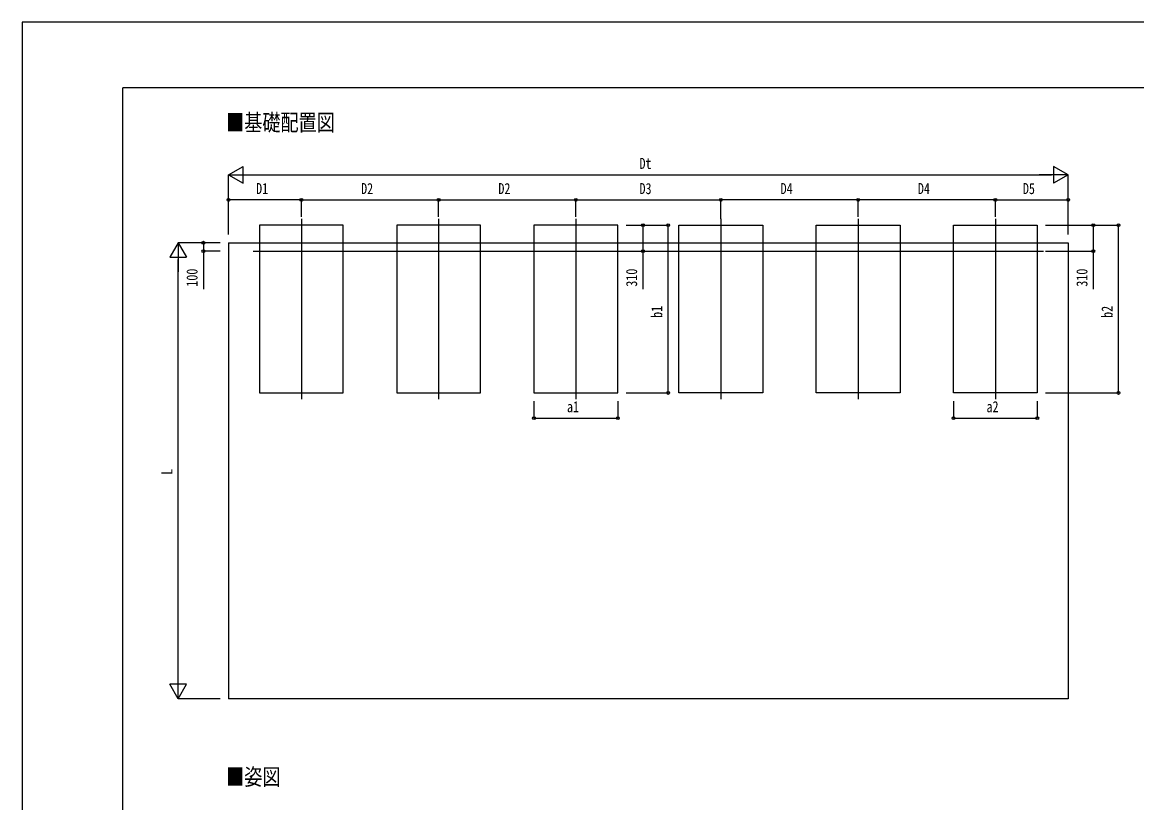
# Model space of a CAD drawing. Units: millimetres, scale not verified. Extents: x -16820 to 16820, y -11880 to 11880.
# Drawn here: x -16820 to -3529, y 2579 to 11880 of the extents above; entities that cross this region are included whole.
import ezdxf
from ezdxf.enums import TextEntityAlignment as Align

# ---------------------------------------------------------------- set-up
doc = ezdxf.new("R2010")
doc.units = ezdxf.units.MM
doc.header["$LTSCALE"] = 50
for name, color, linetype in [('0-2_USER1', 3, 'Continuous'), ('0-3_YKK_12', 2, 'Continuous'), ('0-5_YKK_A1', 4, 'Continuous'), ('0-6_YKK_D', 6, 'Continuous'), ('0-7_YKK_ZWAK', 7, 'Continuous')]:
    doc.layers.add(name, color=color, linetype=linetype)
doc.styles.add('ＭＳ ゴシック', font='')
doc.styles.get('ＭＳ ゴシック').set_extended_font_data('MS Gothic')

msp = doc.modelspace()

# ---------------------------------------------------------------- linework, layer by layer
at = {"layer": '0-3_YKK_12'}
for p, q in [((-13491.92, 9538), (-13491.92, 7388)), ((-11854.92, 9538), (-11854.92, 7388)), ((-10217.92, 9538), (-10217.92, 7388)), ((-8488.92, 9538), (-8488.92, 7388)), ((-6851.92, 9538), (-6851.92, 7388)), ((-5214.92, 9538), (-5214.92, 7388)), ((-14066.92, 9153), (-4639.92, 9153))]:
    msp.add_line(p, q, dxfattribs=at)
at = {"layer": '0-5_YKK_A1'}
for p, q in [((-14359.92, 9253), (-4346.92, 9253)), ((-14359.92, 9253), (-14359.92, 3818)), ((-4346.92, 9253), (-4346.92, 3818)), ((-4345.92, 3818), (-14358.92, 3818))]:
    msp.add_line(p, q, dxfattribs=at)
for points in [[(-13991.92, 7463), (-12991.92, 7463), (-12991.92, 9463), (-13991.92, 9463)], [(-12354.92, 7463), (-11354.92, 7463), (-11354.92, 9463), (-12354.92, 9463)], [(-10717.92, 7463), (-9717.92, 7463), (-9717.92, 9463), (-10717.92, 9463)], [(-7988.92, 7463), (-8988.92, 7463), (-8988.92, 9463), (-7988.92, 9463)], [(-6351.92, 7463), (-7351.92, 7463), (-7351.92, 9463), (-6351.92, 9463)], [(-4714.92, 7463), (-5714.92, 7463), (-5714.92, 9463), (-4714.92, 9463)]]:
    msp.add_lwpolyline(points, close=True, dxfattribs=at)
at = {"layer": '0-6_YKK_D'}
for p, q in [((-14359.92, 10063), (-14186.72, 10163)), ((-14186.72, 9963), (-14186.72, 10163)), ((-4346.92, 10063), (-4520.13, 10163)), ((-4520.13, 10163), (-4520.13, 9963)), ((-14359.92, 9353), (-14359.92, 10064)), ((-14359.92, 10063), (-14186.72, 9963)), ((-14359.92, 10063), (-14013.51, 10063)), ((-14159.92, 10063), (-4546.92, 10063)), ((-4346.92, 10063), (-4693.33, 10063)), ((-4346.92, 10063), (-4520.13, 9963)), ((-4346.92, 9353), (-4346.92, 10064)), ((-14359.92, 9563), (-14359.92, 9764)), ((-13491.92, 9763), (-14359.92, 9763)), ((-13491.92, 9563), (-13491.92, 9764)), ((-13491.92, 9563), (-13491.92, 9764)), ((-13491.92, 9763), (-11854.92, 9763)), ((-11854.92, 9563), (-11854.92, 9764)), ((-11854.92, 9563), (-11854.92, 9764)), ((-11854.92, 9763), (-10217.92, 9763)), ((-10217.92, 9563), (-10217.92, 9764)), ((-10217.92, 9563), (-10217.92, 9764)), ((-10217.92, 9763), (-8488.92, 9763)), ((-8488.92, 9539), (-8488.92, 9764)), ((-8488.92, 9563), (-8488.92, 9764)), ((-6851.92, 9763), (-8488.92, 9763)), ((-6851.92, 9563), (-6851.92, 9764)), ((-6851.92, 9563), (-6851.92, 9764)), ((-5214.92, 9763), (-6851.92, 9763)), ((-5214.92, 9563), (-5214.92, 9764)), ((-5214.92, 9563), (-5214.92, 9764)), ((-5214.92, 9763), (-4346.92, 9763)), ((-4346.92, 9563), (-4346.92, 9764)), ((-9617.92, 9463), (-9116.92, 9463)), ((-9617.92, 9463), (-9416.92, 9463)), ((-9117.92, 7463), (-9117.92, 9463)), ((-4614.92, 9463), (-3745.92, 9463)), ((-4614.92, 9463), (-4045.92, 9463)), ((-3746.92, 7463), (-3746.92, 9463)), ((-14959.92, 9253), (-15059.92, 9079.79)), ((-14459.92, 9253), (-14960.92, 9253)), ((-14959.92, 9253), (-14859.92, 9079.79)), ((-14959.92, 9253), (-14959.92, 8906.59)), ((-14459.92, 9253), (-14660.92, 9253)), ((-15059.92, 9079.79), (-14859.92, 9079.79)), ((-14959.92, 4018), (-14959.92, 9053)), ((-14459.92, 9153), (-14660.92, 9153)), ((-9617.92, 9153), (-9416.92, 9153)), ((-4614.92, 9153), (-4045.92, 9153)), ((-9617.92, 7463), (-9116.92, 7463)), ((-4614.92, 7463), (-3745.92, 7463)), ((-10717.92, 7363), (-10717.92, 7162)), ((-9717.92, 7363), (-9717.92, 7162)), ((-5714.92, 7363), (-5714.92, 7162)), ((-4714.92, 7363), (-4714.92, 7162)), ((-10717.92, 7163), (-9717.92, 7163)), ((-5714.92, 7163), (-4714.92, 7163)), ((-14959.92, 3818), (-14959.92, 4164.41)), ((-14959.92, 3818), (-15059.92, 3991.21)), ((-14859.92, 3991.21), (-15059.92, 3991.21)), ((-14959.92, 3818), (-14859.92, 3991.21)), ((-14459.92, 3818), (-14960.92, 3818))]:
    msp.add_line(p, q, dxfattribs=at)
for points in [[(-9417.92, 9463), (-9417.92, 9153), (-9417.92, 8698.6)], [(-4046.92, 9463), (-4046.92, 9153), (-4046.92, 8698.6)], [(-14659.92, 9253), (-14659.92, 9153), (-14659.92, 8698.6)]]:
    msp.add_lwpolyline(points, dxfattribs=at)
for centre in [(-14359.92, 9763), (-13491.92, 9763), (-13491.92, 9763), (-11854.92, 9763), (-11854.92, 9763), (-10217.92, 9763), (-10217.92, 9763), (-8488.92, 9763), (-8488.92, 9763), (-6851.92, 9763), (-6851.92, 9763), (-5214.92, 9763), (-5214.92, 9763), (-4346.92, 9763), (-9417.92, 9463), (-9117.92, 9463), (-4046.92, 9463), (-3746.92, 9463), (-14659.92, 9253), (-14659.92, 9153), (-9417.92, 9153), (-4046.92, 9153), (-9117.92, 7463), (-3746.92, 7463), (-10717.92, 7163), (-9717.92, 7163), (-5714.92, 7163), (-4714.92, 7163)]:
    msp.add_circle(centre, 17, dxfattribs=at)
at = {"layer": '0-7_YKK_ZWAK'}
for p in [(15580.08, 11100), (-15619.92, -10100)]:
    msp.add_line(p, (-15619.92, 11100), dxfattribs=at)
msp.add_lwpolyline([(-16820, -11880), (16820, -11880), (16820, 11880), (-16820, 11880)], close=True, dxfattribs=at)

# ---------------------------------------------------------------- texts
at = {"layer": '0-2_USER1', "style": 'ＭＳ ゴシック', "width": 0.8}
for s, p in [('■基礎配置図', (-14388.8, 10528)), ('■姿図', (-14388.8, 2729))]:
    msp.add_text(s, height=197.9, dxfattribs=at).set_placement(p, align=Align.BOTTOM_LEFT)
at = {"layer": '0-6_YKK_D', "style": 'ＭＳ ゴシック', "width": 0.8}
for s, p in [('Dt', (-9459.02, 10093)), ('D1', (-14031.52, 9793)), ('D2', (-12779.02, 9793)), ('D2', (-11142.02, 9793)), ('D3', (-9459.02, 9793)), ('D4', (-7776.02, 9793)), ('D4', (-6139.02, 9793)), ('D5', (-4886.52, 9793)), ('a1', (-10323.52, 7193)), ('a2', (-5320.52, 7193))]:
    msp.add_text(s, height=132, dxfattribs=at).set_placement(p, align=Align.BOTTOM_LEFT)
for s, p in [('100', (-14689.92, 8728.6)), ('310', (-9447.92, 8728.6)), ('310', (-4076.92, 8728.6)), ('b1', (-9147.92, 8357.4)), ('b2', (-3776.92, 8357.4)), ('L', (-14989.92, 6487.5))]:
    msp.add_text(s, height=132, rotation=90, dxfattribs=at).set_placement(p, align=Align.BOTTOM_LEFT)

doc.saveas('drawing.dxf')
